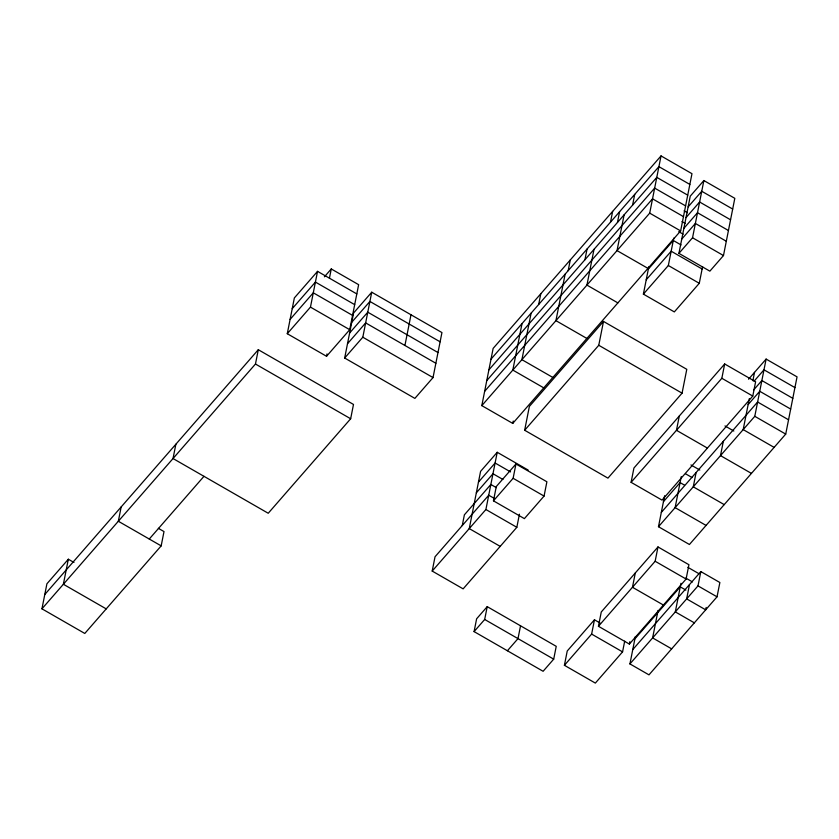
<?xml version="1.0" encoding="UTF-8"?>
<svg xmlns="http://www.w3.org/2000/svg" width="839" height="839" viewBox="0 0 839 839"><rect width="100%" height="100%" fill="white"/><g stroke="black" fill="none" stroke-linecap="round" stroke-linejoin="round"><path stroke-width="1.26" d="M158.361 528.329L164.004 531.569L161.172 545.874L84.791 633.455L41.95 608.82L46.911 583.787L68.337 559.225L73.968 562.466M68.337 559.225L63.376 584.259L106.217 608.883M121.162 506.945L118.33 521.25L161.172 545.874M175.865 444.23L173.033 458.534L268.228 513.258L350.66 418.755L353.492 404.45L258.297 349.716L44.782 594.515M41.95 608.82L255.465 364.021L258.297 349.716M324.399 276.828L331.269 268.952L358.641 284.683L349.727 329.696L326.539 356.281L287.274 333.712L294.353 297.939L317.541 271.354L356.816 293.923M287.274 333.712L310.461 307.116L317.541 271.354M329.444 278.191L331.269 268.952M326.539 356.281L327.011 353.901M344.672 358.022L353.576 313.02L371.729 292.213L441.943 332.569L433.029 377.581L414.875 398.389L344.672 358.022L362.815 337.215L371.729 292.213M404.922 345.49L410.995 314.782M519.425 514.181L516.834 527.301L463.138 588.863L432.2 571.076L435.032 556.771L488.728 495.209L494.255 498.387M481.817 405.625L493.143 348.395L661.038 155.907L691.976 173.694L680.639 230.924L512.755 423.412L481.817 405.625L649.701 213.137L661.038 155.907M462.258 525.55L464.387 514.821L490.857 484.481L496.373 487.648M522.026 323.581L512.818 370.072L543.756 387.859M432.2 571.076L485.896 509.514L497.223 452.284L528.161 470.071M493.458 500.841L496.289 486.536L515.954 463.988L546.892 481.775L544.06 496.08L524.396 518.628L493.458 500.841L513.122 478.293L515.954 463.988M531.108 313.178L521.9 359.669L552.838 377.456M512.755 423.412L513.227 421.031M538.669 304.505L540.788 293.776M474.087 631.61L476.625 618.794L487.218 606.649L556.236 646.334L553.698 659.15L543.106 671.284L474.087 631.61L484.68 619.465L487.218 606.649M524.658 430.25L529.378 406.412L603.493 321.431L686.784 369.317L682.065 393.166L607.95 478.136L524.658 430.25L598.763 345.28L603.493 321.431M565.129 274.154L555.932 320.655L586.87 338.442M568.16 270.693L570.279 259.964M584.94 259.744L587.069 249.015M594.012 249.34L586.933 285.103L617.871 302.889M520.537 625.81L517.999 638.626L507.406 650.76M610.509 222.136L612.638 211.407M617.462 222.461L619.581 211.732M624.111 214.826L617.032 250.599L647.97 268.375M632.585 205.115L634.714 194.386M624.698 641.143L622.569 651.872L595.344 683.093L564.406 665.306L567.237 650.991L594.463 619.78L599.99 622.958M702.589 266.603L699.286 283.299L674.325 311.909L643.387 294.122L648.82 266.708M564.406 665.306L591.631 634.085L594.463 619.78M643.387 294.122L668.337 265.512L673.769 238.087M598.438 626.282L601.269 611.977L657.986 546.944L688.934 564.731L686.092 579.036L629.376 644.069L598.438 626.282L655.154 561.26L657.986 546.944M631.096 482.331L633.927 468.026L724.676 363.979L755.614 381.766L752.782 396.071L662.034 500.117L631.096 482.331L721.844 378.284L724.676 363.979M678.929 253.368L690.256 196.148L703.869 180.542L734.807 198.329L723.48 255.549L709.867 271.154L678.929 253.368L692.542 237.762L703.869 180.542M635.301 572.964L632.47 587.269L663.408 605.055M629.376 644.069L629.848 641.688M632.763 649.606L700.827 571.579L719.872 582.518L717.03 596.823L648.977 674.86L629.932 663.922L635.364 636.497M679.296 415.997L676.465 430.302L707.403 448.089M748.556 379.207L766.112 359.082L797.05 376.868L785.724 434.099L689.427 544.501L658.479 526.714L664.624 495.723M681.258 476.646L675.122 507.637L706.06 525.424M658.049 610.488L652.616 637.902L671.661 648.851M696.108 472.525L693.276 486.83L724.214 504.617M680.974 583.283L675.311 611.893L694.346 622.842M689.49 584.584L686.648 598.889L705.693 609.838L706.165 607.446M723.333 441.314L720.502 455.619L751.44 473.406M629.932 663.922L697.996 585.884L700.827 571.579M749.321 398.609L743.186 429.599L774.124 447.386M752.866 380.728L754.513 372.38M658.479 526.714L754.785 416.312L766.112 359.082M292.224 308.668L315.422 282.082L354.687 304.651M290.105 319.397L313.293 292.811L352.558 315.391M149.269 539.037L203.971 476.321M351.751 322.26L369.905 301.453L440.108 341.809M349.622 332.989L367.776 312.181L437.979 352.537M347.503 343.717L365.657 322.91L435.861 363.266M491.025 359.134L658.909 166.646L689.847 184.423M488.896 369.863L656.79 177.375L687.728 195.162M486.777 380.591L654.661 188.104L685.599 205.891M484.648 391.32L652.532 198.833L683.47 216.619M688.137 206.876L701.75 191.271L732.688 209.058M686.008 217.605L699.621 202L730.559 219.787M648.348 269.088L673.298 240.478L681.037 244.925M683.89 228.334L697.503 212.728L728.441 230.515M646.219 279.817L671.179 251.207L702.117 268.994M681.761 239.063L695.374 223.457L726.312 241.244M497.223 452.284L480.59 471.361L469.253 528.591L500.191 546.378M478.461 482.089L495.104 463.013L510.573 471.906M476.342 492.818L492.975 473.741L502.918 479.468M754.051 381.21L763.983 369.81L794.921 387.597M753.579 390.041L761.864 380.539L792.803 398.326M663.439 501.68L680.083 482.603L684.498 485.141M748.147 404.566L759.735 391.278L790.674 409.065M661.321 512.409L757.617 402.007L788.555 419.794M634.892 638.878L680.261 586.86L685.862 590.079M684.089 210.83L687.403 212.728M681.971 221.559L685.285 223.457M649.701 213.137L680.639 230.924M692.542 237.762L723.48 255.549M678.741 231.648L683.156 234.186M668.337 265.512L699.286 283.299M721.844 378.284L752.782 396.071M754.785 416.312L785.724 434.099M598.763 345.28L682.065 393.166M724.99 425.939L733.831 431.015M690.958 464.953L699.799 470.039M685.515 473.783L692.144 477.59M310.461 307.116L349.727 329.696M362.815 337.215L433.029 377.581M687.875 567.332L699.076 573.771M513.122 478.293L544.06 496.08M685.746 578.061L692.469 581.92M655.154 561.26L686.092 579.036M697.996 585.884L717.03 596.823M255.465 364.021L350.66 418.755M485.896 509.514L516.834 527.301M591.631 634.085L622.569 651.872M484.68 619.465L553.698 659.15"/></g></svg>
